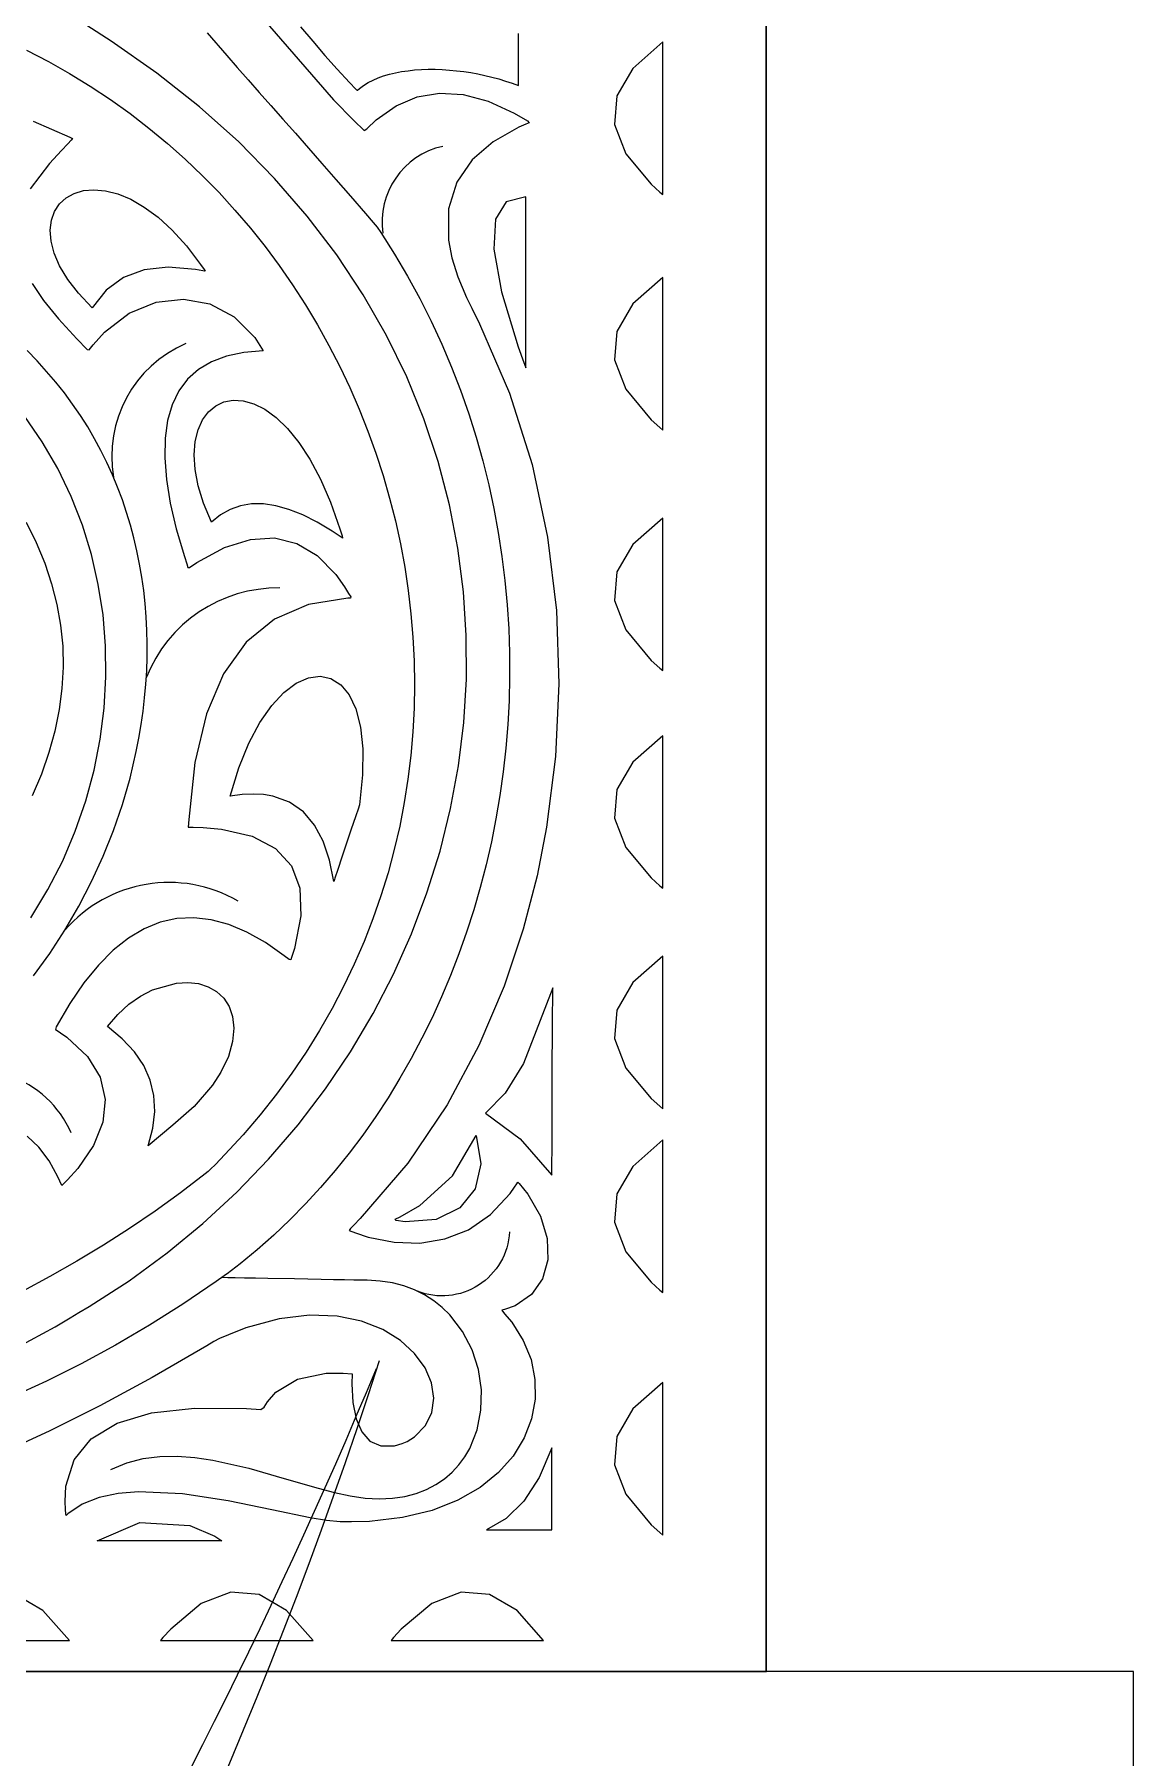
# Model space of a CAD drawing. Header units: inches. Extents: x 249 to 1192, y -18 to 440.
# Drawn here: x 690.064 to 690.512, y 237.802 to 238.503 of the extents above; entities that cross this region are included whole.
import ezdxf

# ---------------------------------------------------------------- set-up
doc = ezdxf.new("R2010")
doc.units = ezdxf.units.IN
doc.header["$MEASUREMENT"] = 0
for name, color, linetype, lineweight in [('KACA', 141, 'Continuous', 30), ('KUSEN', 16, 'Continuous', 15), ('VEGETASI', 60, 'Continuous', 0)]:
    doc.layers.add(name, color=color, linetype=linetype, lineweight=lineweight)

# ---------------------------------------------------------------- blocks, each defined once
blk = doc.blocks.new('GORGA')
blk.add_lwpolyline([(366.59218, 151.19092), (367.59218, 151.19092), (367.59218, 149.19092), (366.59218, 149.19092)], close=True)
blk.add_lwpolyline([(366.59218, 151.19092), (367.59218, 151.19092), (367.59218, 149.19092), (366.59218, 149.19092)], close=True)
at = {"lineweight": 9}
for points in [[(367.27753, 149.31758), (367.30272, 149.33117), (367.30889, 149.33489), (367.31234, 149.33698), (367.31654, 149.33947), (367.33282, 149.34995), (367.34828, 149.36123), (367.36291, 149.37326), (367.37669, 149.386), (367.38959, 149.3994), (367.40161, 149.41341), (367.41272, 149.42799), (367.42291, 149.44308), (367.43216, 149.45866), (367.44044, 149.47466), (367.44776, 149.49104), (367.45407, 149.50776), (367.45938, 149.52477), (367.46365, 149.54202), (367.46688, 149.55947), (367.46904, 149.57707), (367.47011, 149.59477), (367.47009, 149.61253), (367.46895, 149.6303), (367.46667, 149.64804), (367.46323, 149.6657), (367.45863, 149.68322), (367.45283, 149.70058), (367.44583, 149.71771), (367.4376, 149.73458), (367.42812, 149.75114), (367.41739, 149.76733), (367.40538, 149.78312), (367.39207, 149.79846), (367.37744, 149.8133), (367.36149, 149.8276), (367.34418, 149.84131), (367.32551, 149.85438), (367.31565, 149.86066)], [(367.29283, 149.49763), (367.29976, 149.50907), (367.3058, 149.52085), (367.31095, 149.53292), (367.31522, 149.54522), (367.3186, 149.55769), (367.32109, 149.57029), (367.3227, 149.58296), (367.32342, 149.59565), (367.32326, 149.60829), (367.32222, 149.62085), (367.3203, 149.63326), (367.3175, 149.64547), (367.31382, 149.65743), (367.30927, 149.66908), (367.30383, 149.68037), (367.29752, 149.69124), (367.29034, 149.70164)], [(367.27753, 149.31758), (367.30272, 149.33117), (367.30889, 149.33489), (367.31234, 149.33698), (367.31654, 149.33947), (367.33282, 149.34995), (367.34828, 149.36123), (367.36291, 149.37326), (367.37669, 149.386), (367.38959, 149.3994), (367.40161, 149.41341), (367.41272, 149.42799), (367.42291, 149.44308), (367.43216, 149.45866), (367.44044, 149.47466), (367.44776, 149.49104), (367.45407, 149.50776), (367.45938, 149.52477), (367.46365, 149.54202), (367.46688, 149.55947), (367.46904, 149.57707), (367.47011, 149.59477), (367.47009, 149.61253), (367.46895, 149.6303), (367.46667, 149.64804), (367.46323, 149.6657), (367.45863, 149.68322), (367.45283, 149.70058), (367.44583, 149.71771), (367.4376, 149.73458), (367.42812, 149.75114), (367.41739, 149.76733), (367.40538, 149.78312), (367.39207, 149.79846), (367.37744, 149.8133), (367.36149, 149.8276), (367.34418, 149.84131), (367.32551, 149.85438), (367.31565, 149.86066)], [(367.29283, 149.49763), (367.29976, 149.50907), (367.3058, 149.52085), (367.31095, 149.53292), (367.31522, 149.54522), (367.3186, 149.55769), (367.32109, 149.57029), (367.3227, 149.58296), (367.32342, 149.59565), (367.32326, 149.60829), (367.32222, 149.62085), (367.3203, 149.63326), (367.3175, 149.64547), (367.31382, 149.65743), (367.30927, 149.66908), (367.30383, 149.68037), (367.29752, 149.69124), (367.29034, 149.70164)], [(367.29376, 149.82172), (367.30878, 149.81521), (367.30979, 149.81467), (367.30931, 149.81398), (367.30794, 149.81258), (367.30528, 149.80982), (367.3004, 149.80449), (367.29259, 149.79429)], [(367.29337, 149.75567), (367.29803, 149.74877), (367.30405, 149.74131), (367.3115, 149.7332), (367.31578, 149.72889), (367.31661, 149.72868), (367.31714, 149.7294), (367.31822, 149.73079), (367.3228, 149.73586), (367.3329, 149.7436), (367.34381, 149.74811), (367.35494, 149.74939), (367.36574, 149.74743), (367.37562, 149.74221), (367.38403, 149.73372), (367.38734, 149.72832), (367.37947, 149.72763), (367.37247, 149.72612), (367.36632, 149.72381), (367.36103, 149.72067), (367.3566, 149.71673), (367.35303, 149.71197), (367.35031, 149.7064), (367.34846, 149.70002), (367.34746, 149.69282), (367.34732, 149.68481), (367.34804, 149.67599), (367.34962, 149.66635), (367.35205, 149.6559), (367.35534, 149.64464), (367.3563, 149.6417), (367.3568, 149.64021), (367.35748, 149.64018), (367.36041, 149.64214), (367.37167, 149.64826), (367.3822, 149.6516), (367.392, 149.65217), (367.40106, 149.64997), (367.40939, 149.64499), (367.41698, 149.63724), (367.42051, 149.63232), (367.4222, 149.6296), (367.42303, 149.62818), (367.42291, 149.6277), (367.42184, 149.62765), (367.40582, 149.62511), (367.39205, 149.61913), (367.38055, 149.6097), (367.3713, 149.59684), (367.3643, 149.58054), (367.35957, 149.5608), (367.35709, 149.53762), (367.35694, 149.53449), (367.35897, 149.53443), (367.36297, 149.5343), (367.37038, 149.53365), (367.38294, 149.53079), (367.39245, 149.52584), (367.39893, 149.5188), (367.40236, 149.50967), (367.40276, 149.49845), (367.40012, 149.48515), (367.39898, 149.48149), (367.39867, 149.48056), (367.39796, 149.48064), (367.396, 149.48216), (367.3883, 149.48754), (367.38076, 149.49178), (367.37339, 149.49487), (367.36618, 149.49681), (367.35913, 149.49761), (367.35226, 149.49726), (367.34555, 149.49577), (367.339, 149.49313), (367.33262, 149.48935), (367.32641, 149.48442), (367.32036, 149.47835), (367.31448, 149.47113), (367.30876, 149.46276), (367.30321, 149.45325), (367.30282, 149.45216), (367.30354, 149.45172), (367.30492, 149.45083), (367.30754, 149.44901), (367.31591, 149.44121), (367.32104, 149.43273), (367.32307, 149.42374), (367.32214, 149.41444), (367.31839, 149.40501), (367.31198, 149.39562), (367.30781, 149.391), (367.30549, 149.38872), (367.30386, 149.39215), (367.30024, 149.39872), (367.29609, 149.40424), (367.2914, 149.40872)], [(367.38547, 149.86557), (367.41608, 149.8305), (367.42429, 149.82207), (367.42847, 149.81791), (367.42955, 149.81868), (367.43342, 149.82232), (367.44152, 149.82802), (367.45012, 149.83163), (367.45923, 149.83313), (367.46884, 149.83255), (367.47895, 149.82986), (367.48956, 149.82508), (367.49506, 149.8219), (367.49569, 149.82111), (367.49425, 149.82051), (367.49142, 149.81926), (367.48104, 149.81339), (367.47249, 149.806), (367.46628, 149.79695), (367.4629, 149.78609), (367.46285, 149.77328), (367.46422, 149.76609), (367.46662, 149.75836), (367.4701, 149.75007), (367.47227, 149.7457), (367.47552, 149.73933), (367.48768, 149.71114), (367.49684, 149.68208), (367.50315, 149.65247), (367.50675, 149.62259), (367.50779, 149.59276), (367.50639, 149.56327), (367.5027, 149.53443), (367.49892, 149.51469), (367.49328, 149.49295), (367.48548, 149.46973), (367.47524, 149.44569), (367.46225, 149.4215), (367.44625, 149.39781), (367.42693, 149.37529), (367.42427, 149.37259), (367.42292, 149.37125), (367.42235, 149.37034), (367.42495, 149.36937), (367.43018, 149.36771), (367.4407, 149.3656), (367.45114, 149.36528), (367.46129, 149.36692), (367.47093, 149.37071), (367.47987, 149.37684), (367.48788, 149.38549), (367.48972, 149.38806), (367.49061, 149.38942), (367.49105, 149.39009), (367.49154, 149.38956), (367.49511, 149.38519), (367.50033, 149.37614), (367.50304, 149.36707), (367.50328, 149.35842), (367.50114, 149.35067), (367.49666, 149.34428), (367.48991, 149.3397), (367.4857, 149.33824), (367.48457, 149.33797), (367.48566, 149.33653), (367.48859, 149.33302), (367.49328, 149.32562), (367.49642, 149.31782), (367.49803, 149.3098), (367.4981, 149.30171), (367.49665, 149.29371), (367.49368, 149.28596), (367.48919, 149.27861), (367.48318, 149.27184), (367.47567, 149.26579), (367.46666, 149.26062), (367.45616, 149.2565), (367.44416, 149.25358), (367.43068, 149.25203), (367.42338, 149.25181), (367.41993, 149.25184), (367.41872, 149.25187), (367.41316, 149.2524), (367.40656, 149.25349), (367.39093, 149.25671), (367.37316, 149.26035), (367.35463, 149.2632), (367.33667, 149.26407), (367.32833, 149.26338), (367.32064, 149.26174), (367.31378, 149.25901), (367.3079, 149.25503), (367.30724, 149.25444), (367.30707, 149.25512), (367.30691, 149.25682), (367.30676, 149.26012), (367.30713, 149.26632), (367.31052, 149.27706), (367.31745, 149.28562), (367.32792, 149.29198), (367.34194, 149.29615), (367.3595, 149.29813), (367.3806, 149.29792), (367.38643, 149.29753), (367.38775, 149.29849), (367.38917, 149.30069), (367.39254, 149.30453), (367.40139, 149.30992), (367.41306, 149.31229), (367.41995, 149.31234), (367.42361, 149.31203), (367.42349, 149.30796), (367.42391, 149.30039), (367.42524, 149.2938), (367.42754, 149.28848), (367.43087, 149.28469), (367.43527, 149.2827), (367.4408, 149.28278), (367.44401, 149.28369), (367.44601, 149.28455), (367.44899, 149.28644), (367.45348, 149.29099), (367.45609, 149.29633), (367.45688, 149.3022), (367.45593, 149.30833), (367.4533, 149.31445), (367.44906, 149.32029), (367.4433, 149.32558), (367.43606, 149.33005), (367.42744, 149.33344), (367.41749, 149.33546), (367.40629, 149.33586), (367.39391, 149.33437), (367.38041, 149.33071), (367.37327, 149.32798), (367.36961, 149.32638), (367.36739, 149.32522), (367.36452, 149.3235), (367.34219, 149.31056), (367.32092, 149.29901), (367.30056, 149.28879), (367.28093, 149.27982)], [(367.29376, 149.82172), (367.30878, 149.81521), (367.30979, 149.81467), (367.30931, 149.81398), (367.30794, 149.81258), (367.30528, 149.80982), (367.3004, 149.80449), (367.29259, 149.79429)], [(367.29337, 149.75567), (367.29803, 149.74877), (367.30405, 149.74131), (367.3115, 149.7332), (367.31578, 149.72889), (367.31661, 149.72868), (367.31714, 149.7294), (367.31822, 149.73079), (367.3228, 149.73586), (367.3329, 149.7436), (367.34381, 149.74811), (367.35494, 149.74939), (367.36574, 149.74743), (367.37562, 149.74221), (367.38403, 149.73372), (367.38734, 149.72832), (367.37947, 149.72763), (367.37247, 149.72612), (367.36632, 149.72381), (367.36103, 149.72067), (367.3566, 149.71673), (367.35303, 149.71197), (367.35031, 149.7064), (367.34846, 149.70002), (367.34746, 149.69282), (367.34732, 149.68481), (367.34804, 149.67599), (367.34962, 149.66635), (367.35205, 149.6559), (367.35534, 149.64464), (367.3563, 149.6417), (367.3568, 149.64021), (367.35748, 149.64018), (367.36041, 149.64214), (367.37167, 149.64826), (367.3822, 149.6516), (367.392, 149.65217), (367.40106, 149.64997), (367.40939, 149.64499), (367.41698, 149.63724), (367.42051, 149.63232), (367.4222, 149.6296), (367.42303, 149.62818), (367.42291, 149.6277), (367.42184, 149.62765), (367.40582, 149.62511), (367.39205, 149.61913), (367.38055, 149.6097), (367.3713, 149.59684), (367.3643, 149.58054), (367.35957, 149.5608), (367.35709, 149.53762), (367.35694, 149.53449), (367.35897, 149.53443), (367.36297, 149.5343), (367.37038, 149.53365), (367.38294, 149.53079), (367.39245, 149.52584), (367.39893, 149.5188), (367.40236, 149.50967), (367.40276, 149.49845), (367.40012, 149.48515), (367.39898, 149.48149), (367.39867, 149.48056), (367.39796, 149.48064), (367.396, 149.48216), (367.3883, 149.48754), (367.38076, 149.49178), (367.37339, 149.49487), (367.36618, 149.49681), (367.35913, 149.49761), (367.35226, 149.49726), (367.34555, 149.49577), (367.339, 149.49313), (367.33262, 149.48935), (367.32641, 149.48442), (367.32036, 149.47835), (367.31448, 149.47113), (367.30876, 149.46276), (367.30321, 149.45325), (367.30282, 149.45216), (367.30354, 149.45172), (367.30492, 149.45083), (367.30754, 149.44901), (367.31591, 149.44121), (367.32104, 149.43273), (367.32307, 149.42374), (367.32214, 149.41444), (367.31839, 149.40501), (367.31198, 149.39562), (367.30781, 149.391), (367.30549, 149.38872), (367.30386, 149.39215), (367.30024, 149.39872), (367.29609, 149.40424), (367.2914, 149.40872)], [(367.38547, 149.86557), (367.41608, 149.8305), (367.42429, 149.82207), (367.42847, 149.81791), (367.42955, 149.81868), (367.43342, 149.82232), (367.44152, 149.82802), (367.45012, 149.83163), (367.45923, 149.83313), (367.46884, 149.83255), (367.47895, 149.82986), (367.48956, 149.82508), (367.49506, 149.8219), (367.49569, 149.82111), (367.49425, 149.82051), (367.49142, 149.81926), (367.48104, 149.81339), (367.47249, 149.806), (367.46628, 149.79695), (367.4629, 149.78609), (367.46285, 149.77328), (367.46422, 149.76609), (367.46662, 149.75836), (367.4701, 149.75007), (367.47227, 149.7457), (367.47552, 149.73933), (367.48768, 149.71114), (367.49684, 149.68208), (367.50315, 149.65247), (367.50675, 149.62259), (367.50779, 149.59276), (367.50639, 149.56327), (367.5027, 149.53443), (367.49892, 149.51469), (367.49328, 149.49295), (367.48548, 149.46973), (367.47524, 149.44569), (367.46225, 149.4215), (367.44625, 149.39781), (367.42693, 149.37529), (367.42427, 149.37259), (367.42292, 149.37125), (367.42235, 149.37034), (367.42495, 149.36937), (367.43018, 149.36771), (367.4407, 149.3656), (367.45114, 149.36528), (367.46129, 149.36692), (367.47093, 149.37071), (367.47987, 149.37684), (367.48788, 149.38549), (367.48972, 149.38806), (367.49061, 149.38942), (367.49105, 149.39009), (367.49154, 149.38956), (367.49511, 149.38519), (367.50033, 149.37614), (367.50304, 149.36707), (367.50328, 149.35842), (367.50114, 149.35067), (367.49666, 149.34428), (367.48991, 149.3397), (367.4857, 149.33824), (367.48457, 149.33797), (367.48566, 149.33653), (367.48859, 149.33302), (367.49328, 149.32562), (367.49642, 149.31782), (367.49803, 149.3098), (367.4981, 149.30171), (367.49665, 149.29371), (367.49368, 149.28596), (367.48919, 149.27861), (367.48318, 149.27184), (367.47567, 149.26579), (367.46666, 149.26062), (367.45616, 149.2565), (367.44416, 149.25358), (367.43068, 149.25203), (367.42338, 149.25181), (367.41993, 149.25184), (367.41872, 149.25187), (367.41316, 149.2524), (367.40656, 149.25349), (367.39093, 149.25671), (367.37316, 149.26035), (367.35463, 149.2632), (367.33667, 149.26407), (367.32833, 149.26338), (367.32064, 149.26174), (367.31378, 149.25901), (367.3079, 149.25503), (367.30724, 149.25444), (367.30707, 149.25512), (367.30691, 149.25682), (367.30676, 149.26012), (367.30713, 149.26632), (367.31052, 149.27706), (367.31745, 149.28562), (367.32792, 149.29198), (367.34194, 149.29615), (367.3595, 149.29813), (367.3806, 149.29792), (367.38643, 149.29753), (367.38775, 149.29849), (367.38917, 149.30069), (367.39254, 149.30453), (367.40139, 149.30992), (367.41306, 149.31229), (367.41995, 149.31234), (367.42361, 149.31203), (367.42349, 149.30796), (367.42391, 149.30039), (367.42524, 149.2938), (367.42754, 149.28848), (367.43087, 149.28469), (367.43527, 149.2827), (367.4408, 149.28278), (367.44401, 149.28369), (367.44601, 149.28455), (367.44899, 149.28644), (367.45348, 149.29099), (367.45609, 149.29633), (367.45688, 149.3022), (367.45593, 149.30833), (367.4533, 149.31445), (367.44906, 149.32029), (367.4433, 149.32558), (367.43606, 149.33005), (367.42744, 149.33344), (367.41749, 149.33546), (367.40629, 149.33586), (367.39391, 149.33437), (367.38041, 149.33071), (367.37327, 149.32798), (367.36961, 149.32638), (367.36739, 149.32522), (367.36452, 149.3235), (367.34219, 149.31056), (367.32092, 149.29901), (367.30056, 149.28879), (367.28093, 149.27982)], [(367.36461, 149.85767), (367.37263, 149.84842), (367.37686, 149.8436), (367.38125, 149.83862), (367.3858, 149.83347), (367.39052, 149.82814), (367.39542, 149.8226), (367.40051, 149.81684), (367.4058, 149.81084), (367.41128, 149.80459), (367.41698, 149.79807), (367.4229, 149.79126), (367.42905, 149.78415), (367.43221, 149.78047), (367.43381, 149.77861), (367.4353, 149.77648), (367.44092, 149.76763), (367.44621, 149.75865), (367.45116, 149.74956), (367.45578, 149.74037), (367.46008, 149.73108), (367.46406, 149.72171), (367.46771, 149.71226), (367.47105, 149.70274), (367.47408, 149.69316), (367.4768, 149.68352), (367.4792, 149.67384), (367.4813, 149.66412), (367.4831, 149.65436), (367.4846, 149.64459), (367.48581, 149.6348), (367.48672, 149.62501), (367.48733, 149.61522), (367.48766, 149.60544), (367.48771, 149.59568), (367.48747, 149.58594), (367.48696, 149.57624), (367.48617, 149.56658), (367.4851, 149.55698), (367.48376, 149.54743), (367.48216, 149.53794), (367.48029, 149.52854), (367.47816, 149.51921), (367.47577, 149.50998), (367.47312, 149.50084), (367.47022, 149.49182), (367.46707, 149.4829), (367.46368, 149.47412), (367.46004, 149.46546), (367.45615, 149.45694), (367.45203, 149.44857), (367.44767, 149.44035), (367.44308, 149.4323), (367.43826, 149.42442), (367.43321, 149.41672), (367.42794, 149.40921), (367.42244, 149.40189), (367.41673, 149.39478), (367.4108, 149.38788), (367.40466, 149.3812), (367.39831, 149.37474), (367.39175, 149.36853), (367.38498, 149.36255), (367.37802, 149.35683), (367.37446, 149.35407), (367.37401, 149.35373), (367.37324, 149.35316), (367.37157, 149.35197), (367.36824, 149.34959), (367.35477, 149.34044), (367.34112, 149.33182), (367.3273, 149.32373), (367.31332, 149.31616), (367.2992, 149.3091), (367.28495, 149.30256)], [(367.36461, 149.85767), (367.37263, 149.84842), (367.37686, 149.8436), (367.38125, 149.83862), (367.3858, 149.83347), (367.39052, 149.82814), (367.39542, 149.8226), (367.40051, 149.81684), (367.4058, 149.81084), (367.41128, 149.80459), (367.41698, 149.79807), (367.4229, 149.79126), (367.42905, 149.78415), (367.43221, 149.78047), (367.43381, 149.77861), (367.4353, 149.77648), (367.44092, 149.76763), (367.44621, 149.75865), (367.45116, 149.74956), (367.45578, 149.74037), (367.46008, 149.73108), (367.46406, 149.72171), (367.46771, 149.71226), (367.47105, 149.70274), (367.47408, 149.69316), (367.4768, 149.68352), (367.4792, 149.67384), (367.4813, 149.66412), (367.4831, 149.65436), (367.4846, 149.64459), (367.48581, 149.6348), (367.48672, 149.62501), (367.48733, 149.61522), (367.48766, 149.60544), (367.48771, 149.59568), (367.48747, 149.58594), (367.48696, 149.57624), (367.48617, 149.56658), (367.4851, 149.55698), (367.48376, 149.54743), (367.48216, 149.53794), (367.48029, 149.52854), (367.47816, 149.51921), (367.47577, 149.50998), (367.47312, 149.50084), (367.47022, 149.49182), (367.46707, 149.4829), (367.46368, 149.47412), (367.46004, 149.46546), (367.45615, 149.45694), (367.45203, 149.44857), (367.44767, 149.44035), (367.44308, 149.4323), (367.43826, 149.42442), (367.43321, 149.41672), (367.42794, 149.40921), (367.42244, 149.40189), (367.41673, 149.39478), (367.4108, 149.38788), (367.40466, 149.3812), (367.39831, 149.37474), (367.39175, 149.36853), (367.38498, 149.36255), (367.37802, 149.35683), (367.37446, 149.35407), (367.37401, 149.35373), (367.37324, 149.35316), (367.37157, 149.35197), (367.36824, 149.34959), (367.35477, 149.34044), (367.34112, 149.33182), (367.3273, 149.32373), (367.31332, 149.31616), (367.2992, 149.3091), (367.28495, 149.30256)], [(367.40266, 149.86015), (367.40757, 149.85428), (367.41253, 149.84855), (367.41754, 149.84295), (367.4226, 149.83749), (367.42514, 149.83482), (367.42546, 149.83449), (367.42562, 149.83433), (367.42566, 149.8343), (367.42571, 149.83435), (367.42581, 149.83443), (367.42659, 149.83509), (367.42829, 149.83634), (367.43013, 149.83746), (367.43211, 149.83848), (367.43422, 149.83938), (367.43645, 149.84018), (367.43879, 149.84087), (367.44123, 149.84145), (367.44376, 149.84193), (367.44638, 149.84231), (367.44906, 149.84259), (367.45181, 149.84278), (367.4546, 149.84286), (367.45744, 149.84286), (367.46032, 149.84276), (367.46321, 149.84258), (367.46612, 149.8423), (367.46903, 149.84195), (367.47194, 149.8415), (367.47483, 149.84098), (367.47769, 149.84037), (367.48052, 149.83969), (367.48331, 149.83893), (367.48604, 149.83809), (367.4887, 149.83718), (367.49129, 149.83621), (367.49129, 149.83621), (367.49129, 149.83708), (367.49129, 149.83819), (367.49129, 149.83952), (367.49129, 149.84104), (367.49129, 149.84273), (367.49129, 149.84456), (367.49129, 149.84652), (367.49129, 149.84859), (367.49129, 149.85293), (367.49129, 149.85741)], [(367.40266, 149.86015), (367.40757, 149.85428), (367.41253, 149.84855), (367.41754, 149.84295), (367.4226, 149.83749), (367.42514, 149.83482), (367.42546, 149.83449), (367.42562, 149.83433), (367.42566, 149.8343), (367.42571, 149.83435), (367.42581, 149.83443), (367.42659, 149.83509), (367.42829, 149.83634), (367.43013, 149.83746), (367.43211, 149.83848), (367.43422, 149.83938), (367.43645, 149.84018), (367.43879, 149.84087), (367.44123, 149.84145), (367.44376, 149.84193), (367.44638, 149.84231), (367.44906, 149.84259), (367.45181, 149.84278), (367.4546, 149.84286), (367.45744, 149.84286), (367.46032, 149.84276), (367.46321, 149.84258), (367.46612, 149.8423), (367.46903, 149.84195), (367.47194, 149.8415), (367.47483, 149.84098), (367.47769, 149.84037), (367.48052, 149.83969), (367.48331, 149.83893), (367.48604, 149.83809), (367.4887, 149.83718), (367.49129, 149.83621), (367.49129, 149.83621), (367.49129, 149.83708), (367.49129, 149.83819), (367.49129, 149.83952), (367.49129, 149.84104), (367.49129, 149.84273), (367.49129, 149.84456), (367.49129, 149.84652), (367.49129, 149.84859), (367.49129, 149.85293), (367.49129, 149.85741)], [(367.29395, 149.47397), (367.30058, 149.48314), (367.30673, 149.49262), (367.31241, 149.50239), (367.3176, 149.51242), (367.32229, 149.52266), (367.32646, 149.5331), (367.33011, 149.54371), (367.33322, 149.55445), (367.33577, 149.56529), (367.33684, 149.57074), (367.33776, 149.57621), (367.33854, 149.58168), (367.33917, 149.58717), (367.33966, 149.59265), (367.33999, 149.59814), (367.34018, 149.60362), (367.34021, 149.6091), (367.34009, 149.61456), (367.33982, 149.62001), (367.33938, 149.62544), (367.33879, 149.63084), (367.33804, 149.63622), (367.33713, 149.64157), (367.33605, 149.64689), (367.33481, 149.65216), (367.33341, 149.6574), (367.33183, 149.66259), (367.33009, 149.66773), (367.32818, 149.67282), (367.32609, 149.67785), (367.32383, 149.68282), (367.32139, 149.68773), (367.31878, 149.69256), (367.31598, 149.69733), (367.31301, 149.70202), (367.30985, 149.70664), (367.30652, 149.71116), (367.30299, 149.71561), (367.29928, 149.71996), (367.29538, 149.72422), (367.29129, 149.72838)], [(367.29395, 149.47397), (367.30058, 149.48314), (367.30673, 149.49262), (367.31241, 149.50239), (367.3176, 149.51242), (367.32229, 149.52266), (367.32646, 149.5331), (367.33011, 149.54371), (367.33322, 149.55445), (367.33577, 149.56529), (367.33684, 149.57074), (367.33776, 149.57621), (367.33854, 149.58168), (367.33917, 149.58717), (367.33966, 149.59265), (367.33999, 149.59814), (367.34018, 149.60362), (367.34021, 149.6091), (367.34009, 149.61456), (367.33982, 149.62001), (367.33938, 149.62544), (367.33879, 149.63084), (367.33804, 149.63622), (367.33713, 149.64157), (367.33605, 149.64689), (367.33481, 149.65216), (367.33341, 149.6574), (367.33183, 149.66259), (367.33009, 149.66773), (367.32818, 149.67282), (367.32609, 149.67785), (367.32383, 149.68282), (367.32139, 149.68773), (367.31878, 149.69256), (367.31598, 149.69733), (367.31301, 149.70202), (367.30985, 149.70664), (367.30652, 149.71116), (367.30299, 149.71561), (367.29928, 149.71996), (367.29538, 149.72422), (367.29129, 149.72838)], [(367.29091, 149.65859), (367.29504, 149.65029), (367.2985, 149.64195), (367.30131, 149.63357), (367.30346, 149.62514), (367.30496, 149.61666), (367.3058, 149.60815), (367.30599, 149.59958), (367.30552, 149.59097), (367.3044, 149.58232), (367.30263, 149.57361), (367.30021, 149.56486), (367.29713, 149.55607), (367.2934, 149.54722)], [(367.29114, 149.85061), (367.3, 149.84603), (367.30864, 149.84116), (367.31706, 149.836), (367.32525, 149.83057), (367.33321, 149.82487), (367.34093, 149.81891), (367.34842, 149.8127), (367.35567, 149.80625), (367.36267, 149.79957), (367.36943, 149.79267), (367.37593, 149.78556), (367.38219, 149.77824), (367.38818, 149.77072), (367.39391, 149.76301), (367.39939, 149.75513), (367.40459, 149.74707), (367.40952, 149.73886), (367.41418, 149.73049), (367.41857, 149.72197), (367.42267, 149.71333), (367.42649, 149.70455), (367.43002, 149.69566), (367.43326, 149.68665), (367.43621, 149.67755), (367.43886, 149.66836), (367.44121, 149.65908), (367.44326, 149.64973), (367.445, 149.64031), (367.44644, 149.63084), (367.44755, 149.62132), (367.44836, 149.61176), (367.44884, 149.60217), (367.449, 149.59256), (367.44883, 149.58294), (367.44833, 149.57331), (367.4475, 149.56368), (367.44634, 149.55407), (367.44483, 149.54449), (367.44298, 149.53493), (367.44078, 149.52541), (367.43824, 149.51594), (367.43534, 149.50653), (367.43208, 149.49719), (367.42847, 149.48792), (367.42449, 149.47873), (367.42015, 149.46963), (367.41544, 149.46064), (367.41035, 149.45175), (367.40489, 149.44299), (367.39905, 149.43435), (367.39283, 149.42585), (367.38622, 149.41749), (367.37922, 149.40929), (367.37183, 149.40124), (367.36798, 149.39729), (367.36602, 149.39532), (367.36503, 149.39435), (367.3638, 149.39337), (367.35373, 149.38567), (367.34345, 149.37827), (367.333, 149.37116), (367.32237, 149.36434), (367.31157, 149.35783), (367.30062, 149.35161), (367.28953, 149.3457)], [(367.29091, 149.65859), (367.29504, 149.65029), (367.2985, 149.64195), (367.30131, 149.63357), (367.30346, 149.62514), (367.30496, 149.61666), (367.3058, 149.60815), (367.30599, 149.59958), (367.30552, 149.59097), (367.3044, 149.58232), (367.30263, 149.57361), (367.30021, 149.56486), (367.29713, 149.55607), (367.2934, 149.54722)], [(367.29114, 149.85061), (367.3, 149.84603), (367.30864, 149.84116), (367.31706, 149.836), (367.32525, 149.83057), (367.33321, 149.82487), (367.34093, 149.81891), (367.34842, 149.8127), (367.35567, 149.80625), (367.36267, 149.79957), (367.36943, 149.79267), (367.37593, 149.78556), (367.38219, 149.77824), (367.38818, 149.77072), (367.39391, 149.76301), (367.39939, 149.75513), (367.40459, 149.74707), (367.40952, 149.73886), (367.41418, 149.73049), (367.41857, 149.72197), (367.42267, 149.71333), (367.42649, 149.70455), (367.43002, 149.69566), (367.43326, 149.68665), (367.43621, 149.67755), (367.43886, 149.66836), (367.44121, 149.65908), (367.44326, 149.64973), (367.445, 149.64031), (367.44644, 149.63084), (367.44755, 149.62132), (367.44836, 149.61176), (367.44884, 149.60217), (367.449, 149.59256), (367.44883, 149.58294), (367.44833, 149.57331), (367.4475, 149.56368), (367.44634, 149.55407), (367.44483, 149.54449), (367.44298, 149.53493), (367.44078, 149.52541), (367.43824, 149.51594), (367.43534, 149.50653), (367.43208, 149.49719), (367.42847, 149.48792), (367.42449, 149.47873), (367.42015, 149.46963), (367.41544, 149.46064), (367.41035, 149.45175), (367.40489, 149.44299), (367.39905, 149.43435), (367.39283, 149.42585), (367.38622, 149.41749), (367.37922, 149.40929), (367.37183, 149.40124), (367.36798, 149.39729), (367.36602, 149.39532), (367.36503, 149.39435), (367.3638, 149.39337), (367.35373, 149.38567), (367.34345, 149.37827), (367.333, 149.37116), (367.32237, 149.36434), (367.31157, 149.35783), (367.30062, 149.35161), (367.28953, 149.3457)], [(367.32544, 149.27317), (367.33185, 149.27588), (367.33852, 149.27761), (367.34541, 149.27847), (367.35246, 149.27857), (367.35965, 149.27803), (367.36691, 149.27696), (367.38153, 149.27364), (367.39595, 149.26952), (367.40985, 149.26548), (367.41649, 149.26376), (367.42286, 149.2624), (367.42893, 149.2615), (367.43465, 149.26118), (367.44003, 149.26143), (367.44503, 149.26217), (367.44964, 149.26337), (367.45388, 149.26499), (367.45774, 149.26699), (367.46123, 149.26936), (367.46435, 149.27204), (367.4671, 149.27502), (367.46949, 149.27826), (367.47152, 149.28173), (367.47449, 149.28922), (367.47605, 149.29723), (367.47621, 149.30551), (367.475, 149.31379), (367.47243, 149.32181), (367.46853, 149.32932), (367.46332, 149.33606), (367.46022, 149.33905), (367.45681, 149.34176), (367.45308, 149.34415), (367.44903, 149.34618), (367.44468, 149.34782), (367.44001, 149.34904), (367.43503, 149.34981), (367.42975, 149.3501), (367.42909, 149.35011), (367.42721, 149.35014), (367.42428, 149.3502), (367.42049, 149.35027), (367.41601, 149.35035), (367.411, 149.35044), (367.40012, 149.35064), (367.38924, 149.35085), (367.38424, 149.35094), (367.37975, 149.35102), (367.37596, 149.35109), (367.37304, 149.35114), (367.37116, 149.35118), (367.37049, 149.35119)], [(367.32544, 149.27317), (367.33185, 149.27588), (367.33852, 149.27761), (367.34541, 149.27847), (367.35246, 149.27857), (367.35965, 149.27803), (367.36691, 149.27696), (367.38153, 149.27364), (367.39595, 149.26952), (367.40985, 149.26548), (367.41649, 149.26376), (367.42286, 149.2624), (367.42893, 149.2615), (367.43465, 149.26118), (367.44003, 149.26143), (367.44503, 149.26217), (367.44964, 149.26337), (367.45388, 149.26499), (367.45774, 149.26699), (367.46123, 149.26936), (367.46435, 149.27204), (367.4671, 149.27502), (367.46949, 149.27826), (367.47152, 149.28173), (367.47449, 149.28922), (367.47605, 149.29723), (367.47621, 149.30551), (367.475, 149.31379), (367.47243, 149.32181), (367.46853, 149.32932), (367.46332, 149.33606), (367.46022, 149.33905), (367.45681, 149.34176), (367.45308, 149.34415), (367.44903, 149.34618), (367.44468, 149.34782), (367.44001, 149.34904), (367.43503, 149.34981), (367.42975, 149.3501), (367.42909, 149.35011), (367.42721, 149.35014), (367.42428, 149.3502), (367.42049, 149.35027), (367.41601, 149.35035), (367.411, 149.35044), (367.40012, 149.35064), (367.38924, 149.35085), (367.38424, 149.35094), (367.37975, 149.35102), (367.37596, 149.35109), (367.37304, 149.35114), (367.37116, 149.35118), (367.37049, 149.35119)]]:
    blk.add_lwpolyline(points, dxfattribs=at)
for points in [[(367.55009, 149.85398), (367.53787, 149.84321), (367.53129, 149.83204), (367.53036, 149.82046), (367.53505, 149.80847), (367.54539, 149.79608), (367.54885, 149.79291), (367.55009, 149.7919), (367.55009, 149.79255), (367.55009, 149.80156), (367.55009, 149.83432), (367.55009, 149.84824), (367.55009, 149.85398)], [(367.55009, 149.85398), (367.53787, 149.84321), (367.53129, 149.83204), (367.53036, 149.82046), (367.53505, 149.80847), (367.54539, 149.79608), (367.54885, 149.79291), (367.55009, 149.7919), (367.55009, 149.79255), (367.55009, 149.80156), (367.55009, 149.83432), (367.55009, 149.84824), (367.55009, 149.85398)], [(367.31774, 149.74587), (367.31221, 149.75171), (367.30784, 149.75739), (367.30457, 149.76285), (367.30234, 149.76805), (367.30108, 149.77292), (367.30073, 149.77741), (367.30123, 149.78148), (367.30252, 149.78507), (367.30453, 149.78812), (367.30719, 149.79058), (367.31045, 149.79239), (367.31425, 149.79352), (367.31851, 149.79389), (367.32318, 149.79346), (367.32819, 149.79217), (367.33348, 149.78997), (367.33899, 149.78681), (367.34466, 149.78264), (367.35041, 149.77739), (367.35619, 149.77102), (367.36194, 149.76347), (367.36336, 149.7614), (367.36377, 149.7607), (367.36358, 149.76074), (367.36282, 149.7609), (367.35983, 149.76145), (367.34871, 149.76237), (367.33895, 149.76128), (367.33053, 149.75817), (367.32346, 149.75303), (367.31774, 149.74587)], [(367.31774, 149.74587), (367.31221, 149.75171), (367.30784, 149.75739), (367.30457, 149.76285), (367.30234, 149.76805), (367.30108, 149.77292), (367.30073, 149.77741), (367.30123, 149.78148), (367.30252, 149.78507), (367.30453, 149.78812), (367.30719, 149.79058), (367.31045, 149.79239), (367.31425, 149.79352), (367.31851, 149.79389), (367.32318, 149.79346), (367.32819, 149.79217), (367.33348, 149.78997), (367.33899, 149.78681), (367.34466, 149.78264), (367.35041, 149.77739), (367.35619, 149.77102), (367.36194, 149.76347), (367.36336, 149.7614), (367.36377, 149.7607), (367.36358, 149.76074), (367.36282, 149.7609), (367.35983, 149.76145), (367.34871, 149.76237), (367.33895, 149.76128), (367.33053, 149.75817), (367.32346, 149.75303), (367.31774, 149.74587)], [(367.49429, 149.79095), (367.48628, 149.78894), (367.48196, 149.78183), (367.48134, 149.76962), (367.48443, 149.75232), (367.49121, 149.72993), (367.49348, 149.72354), (367.49429, 149.72134), (367.49429, 149.72138), (367.49429, 149.72212), (367.49429, 149.73221), (367.49429, 149.76892), (367.49429, 149.78453), (367.49429, 149.78923), (367.49429, 149.79095)], [(367.49429, 149.79095), (367.48628, 149.78894), (367.48196, 149.78183), (367.48134, 149.76962), (367.48443, 149.75232), (367.49121, 149.72993), (367.49348, 149.72354), (367.49429, 149.72134), (367.49429, 149.72138), (367.49429, 149.72212), (367.49429, 149.73221), (367.49429, 149.76892), (367.49429, 149.78453), (367.49429, 149.78923), (367.49429, 149.79095)], [(367.55009, 149.75817), (367.53787, 149.74741), (367.53129, 149.73624), (367.53036, 149.72466), (367.53505, 149.71267), (367.54539, 149.70027), (367.54885, 149.69711), (367.55009, 149.69609), (367.55009, 149.69674), (367.55009, 149.70575), (367.55009, 149.73851), (367.55009, 149.75244), (367.55009, 149.75817)], [(367.55009, 149.75817), (367.53787, 149.74741), (367.53129, 149.73624), (367.53036, 149.72466), (367.53505, 149.71267), (367.54539, 149.70027), (367.54885, 149.69711), (367.55009, 149.69609), (367.55009, 149.69674), (367.55009, 149.70575), (367.55009, 149.73851), (367.55009, 149.75244), (367.55009, 149.75817)], [(367.36631, 149.65862), (367.36313, 149.66626), (367.36096, 149.67341), (367.35972, 149.68002), (367.35935, 149.68606), (367.35977, 149.69147), (367.36093, 149.69621), (367.36274, 149.70023), (367.36515, 149.70349), (367.36808, 149.70594), (367.37145, 149.70754), (367.37521, 149.70824), (367.37929, 149.708), (367.3836, 149.70677), (367.3881, 149.70451), (367.39269, 149.70117), (367.39733, 149.6967), (367.40193, 149.69106), (367.40643, 149.68422), (367.41076, 149.67611), (367.41485, 149.66669), (367.41863, 149.65593), (367.41952, 149.65302), (367.41974, 149.65208), (367.41954, 149.65222), (367.41874, 149.65278), (367.41555, 149.65491), (367.4094, 149.6586), (367.40351, 149.66156), (367.3979, 149.66378), (367.39257, 149.66526), (367.38751, 149.666), (367.38272, 149.666), (367.3782, 149.66526), (367.37397, 149.66379), (367.37, 149.66157), (367.36631, 149.65862)], [(367.36631, 149.65862), (367.36313, 149.66626), (367.36096, 149.67341), (367.35972, 149.68002), (367.35935, 149.68606), (367.35977, 149.69147), (367.36093, 149.69621), (367.36274, 149.70023), (367.36515, 149.70349), (367.36808, 149.70594), (367.37145, 149.70754), (367.37521, 149.70824), (367.37929, 149.708), (367.3836, 149.70677), (367.3881, 149.70451), (367.39269, 149.70117), (367.39733, 149.6967), (367.40193, 149.69106), (367.40643, 149.68422), (367.41076, 149.67611), (367.41485, 149.66669), (367.41863, 149.65593), (367.41952, 149.65302), (367.41974, 149.65208), (367.41954, 149.65222), (367.41874, 149.65278), (367.41555, 149.65491), (367.4094, 149.6586), (367.40351, 149.66156), (367.3979, 149.66378), (367.39257, 149.66526), (367.38751, 149.666), (367.38272, 149.666), (367.3782, 149.66526), (367.37397, 149.66379), (367.37, 149.66157), (367.36631, 149.65862)], [(367.55009, 149.66026), (367.53787, 149.6495), (367.53129, 149.63833), (367.53036, 149.62675), (367.53505, 149.61476), (367.54539, 149.60236), (367.54885, 149.5992), (367.55009, 149.59819), (367.55009, 149.59884), (367.55009, 149.60785), (367.55009, 149.64061), (367.55009, 149.65453), (367.55009, 149.66026)], [(367.55009, 149.66026), (367.53787, 149.6495), (367.53129, 149.63833), (367.53036, 149.62675), (367.53505, 149.61476), (367.54539, 149.60236), (367.54885, 149.5992), (367.55009, 149.59819), (367.55009, 149.59884), (367.55009, 149.60785), (367.55009, 149.64061), (367.55009, 149.65453), (367.55009, 149.66026)], [(367.37392, 149.54707), (367.37747, 149.55863), (367.38156, 149.56864), (367.38607, 149.57709), (367.39087, 149.584), (367.39585, 149.58934), (367.40088, 149.59311), (367.40583, 149.59532), (367.41058, 149.59594), (367.41501, 149.59499), (367.41899, 149.59244), (367.42241, 149.58831), (367.42513, 149.58258), (367.42703, 149.57524), (367.42799, 149.5663), (367.42789, 149.55575), (367.4266, 149.54358), (367.42648, 149.54323), (367.42615, 149.54223), (367.42496, 149.5387), (367.42328, 149.53369), (367.42136, 149.52796), (367.41943, 149.52223), (367.41776, 149.51722), (367.41657, 149.51369), (367.41624, 149.51269), (367.41612, 149.51234), (367.41436, 149.52105), (367.41178, 149.52877), (367.40828, 149.53536), (367.40378, 149.54071), (367.39818, 149.54468), (367.3914, 149.54714), (367.38754, 149.54778), (367.38334, 149.54798), (367.37881, 149.54775), (367.37392, 149.54707)], [(367.37392, 149.54707), (367.37747, 149.55863), (367.38156, 149.56864), (367.38607, 149.57709), (367.39087, 149.584), (367.39585, 149.58934), (367.40088, 149.59311), (367.40583, 149.59532), (367.41058, 149.59594), (367.41501, 149.59499), (367.41899, 149.59244), (367.42241, 149.58831), (367.42513, 149.58258), (367.42703, 149.57524), (367.42799, 149.5663), (367.42789, 149.55575), (367.4266, 149.54358), (367.42648, 149.54323), (367.42615, 149.54223), (367.42496, 149.5387), (367.42328, 149.53369), (367.42136, 149.52796), (367.41943, 149.52223), (367.41776, 149.51722), (367.41657, 149.51369), (367.41624, 149.51269), (367.41612, 149.51234), (367.41436, 149.52105), (367.41178, 149.52877), (367.40828, 149.53536), (367.40378, 149.54071), (367.39818, 149.54468), (367.3914, 149.54714), (367.38754, 149.54778), (367.38334, 149.54798), (367.37881, 149.54775), (367.37392, 149.54707)], [(367.55009, 149.57171), (367.53787, 149.56095), (367.53129, 149.54978), (367.53036, 149.5382), (367.53505, 149.52621), (367.54539, 149.51381), (367.54885, 149.51065), (367.55009, 149.50963), (367.55009, 149.51029), (367.55009, 149.5193), (367.55009, 149.55205), (367.55009, 149.56598), (367.55009, 149.57171)], [(367.55009, 149.57171), (367.53787, 149.56095), (367.53129, 149.54978), (367.53036, 149.5382), (367.53505, 149.52621), (367.54539, 149.51381), (367.54885, 149.51065), (367.55009, 149.50963), (367.55009, 149.51029), (367.55009, 149.5193), (367.55009, 149.55205), (367.55009, 149.56598), (367.55009, 149.57171)], [(367.55009, 149.48199), (367.53787, 149.47123), (367.53129, 149.46006), (367.53036, 149.44848), (367.53505, 149.43649), (367.54539, 149.42409), (367.54885, 149.42093), (367.55009, 149.41991), (367.55009, 149.42056), (367.55009, 149.42957), (367.55009, 149.46233), (367.55009, 149.47625), (367.55009, 149.48199)], [(367.55009, 149.48199), (367.53787, 149.47123), (367.53129, 149.46006), (367.53036, 149.44848), (367.53505, 149.43649), (367.54539, 149.42409), (367.54885, 149.42093), (367.55009, 149.41991), (367.55009, 149.42056), (367.55009, 149.42957), (367.55009, 149.46233), (367.55009, 149.47625), (367.55009, 149.48199)], [(367.32403, 149.45337), (367.32825, 149.4583), (367.33278, 149.46242), (367.33754, 149.46575), (367.34241, 149.46829), (367.3521, 149.47107), (367.35672, 149.47132), (367.36106, 149.47082), (367.365, 149.46958), (367.36846, 149.46763), (367.37134, 149.46495), (367.37352, 149.46157), (367.37491, 149.45749), (367.37541, 149.45272), (367.37492, 149.44728), (367.37333, 149.44117), (367.37018, 149.43485), (367.36681, 149.42951), (367.35935, 149.42084), (367.35068, 149.41326), (367.34059, 149.40488), (367.3425, 149.412), (367.34328, 149.41882), (367.34291, 149.42534), (367.34141, 149.43155), (367.33878, 149.43746), (367.335, 149.44307), (367.33008, 149.44837), (367.32403, 149.45337)], [(367.32403, 149.45337), (367.32825, 149.4583), (367.33278, 149.46242), (367.33754, 149.46575), (367.34241, 149.46829), (367.3521, 149.47107), (367.35672, 149.47132), (367.36106, 149.47082), (367.365, 149.46958), (367.36846, 149.46763), (367.37134, 149.46495), (367.37352, 149.46157), (367.37491, 149.45749), (367.37541, 149.45272), (367.37492, 149.44728), (367.37333, 149.44117), (367.37018, 149.43485), (367.36681, 149.42951), (367.35935, 149.42084), (367.35068, 149.41326), (367.34059, 149.40488), (367.3425, 149.412), (367.34328, 149.41882), (367.34291, 149.42534), (367.34141, 149.43155), (367.33878, 149.43746), (367.335, 149.44307), (367.33008, 149.44837), (367.32403, 149.45337)], [(367.50528, 149.46911), (367.49338, 149.43835), (367.48585, 149.42628), (367.47789, 149.41817), (367.49206, 149.40762), (367.50493, 149.39288), (367.50494, 149.39616), (367.50498, 149.40479), (367.5051, 149.431), (367.50522, 149.4572), (367.50526, 149.46583), (367.50528, 149.46911)], [(367.50528, 149.46911), (367.49338, 149.43835), (367.48585, 149.42628), (367.47789, 149.41817), (367.49206, 149.40762), (367.50493, 149.39288), (367.50494, 149.39616), (367.50498, 149.40479), (367.5051, 149.431), (367.50522, 149.4572), (367.50526, 149.46583), (367.50528, 149.46911)], [(367.47404, 149.40908), (367.47604, 149.39748), (367.47369, 149.38737), (367.46745, 149.37954), (367.45778, 149.3748), (367.44514, 149.37396), (367.44157, 149.37446), (367.44107, 149.375), (367.44321, 149.37596), (367.4512, 149.38048), (367.46445, 149.39267), (367.47404, 149.40908)], [(367.47404, 149.40908), (367.47604, 149.39748), (367.47369, 149.38737), (367.46745, 149.37954), (367.45778, 149.3748), (367.44514, 149.37396), (367.44157, 149.37446), (367.44107, 149.375), (367.44321, 149.37596), (367.4512, 149.38048), (367.46445, 149.39267), (367.47404, 149.40908)], [(367.55009, 149.40722), (367.53787, 149.39646), (367.53129, 149.38529), (367.53036, 149.37371), (367.53505, 149.36172), (367.54539, 149.34932), (367.54885, 149.34616), (367.55009, 149.34514), (367.55009, 149.34579), (367.55009, 149.3548), (367.55009, 149.38756), (367.55009, 149.40149), (367.55009, 149.40722)], [(367.55009, 149.40722), (367.53787, 149.39646), (367.53129, 149.38529), (367.53036, 149.37371), (367.53505, 149.36172), (367.54539, 149.34932), (367.54885, 149.34616), (367.55009, 149.34514), (367.55009, 149.34579), (367.55009, 149.3548), (367.55009, 149.38756), (367.55009, 149.40149), (367.55009, 149.40722)], [(367.55009, 149.30852), (367.53787, 149.29776), (367.53129, 149.28659), (367.53036, 149.27501), (367.53505, 149.26302), (367.54539, 149.25062), (367.54885, 149.24746), (367.55009, 149.24645), (367.55009, 149.2471), (367.55009, 149.25611), (367.55009, 149.28887), (367.55009, 149.30279), (367.55009, 149.30852)], [(367.55009, 149.30852), (367.53787, 149.29776), (367.53129, 149.28659), (367.53036, 149.27501), (367.53505, 149.26302), (367.54539, 149.25062), (367.54885, 149.24746), (367.55009, 149.24645), (367.55009, 149.2471), (367.55009, 149.25611), (367.55009, 149.28887), (367.55009, 149.30279), (367.55009, 149.30852)], [(367.47824, 149.24858), (367.47938, 149.24858), (367.48241, 149.24858), (367.49158, 149.24858), (367.50076, 149.24858), (367.50378, 149.24858), (367.50493, 149.24858), (367.50493, 149.25002), (367.50493, 149.25379), (367.50493, 149.26525), (367.50493, 149.27671), (367.50493, 149.28049), (367.50493, 149.28192), (367.49968, 149.26984), (367.49348, 149.26026), (367.48633, 149.25317), (367.47824, 149.24858)], [(367.47824, 149.24858), (367.47938, 149.24858), (367.48241, 149.24858), (367.49158, 149.24858), (367.50076, 149.24858), (367.50378, 149.24858), (367.50493, 149.24858), (367.50493, 149.25002), (367.50493, 149.25379), (367.50493, 149.26525), (367.50493, 149.27671), (367.50493, 149.28049), (367.50493, 149.28192), (367.49968, 149.26984), (367.49348, 149.26026), (367.48633, 149.25317), (367.47824, 149.24858)], [(367.31984, 149.24403), (367.33722, 149.25159), (367.35754, 149.25035), (367.36779, 149.24605), (367.37055, 149.24403), (367.36311, 149.24403), (367.33607, 149.24403), (367.32457, 149.24403), (367.31984, 149.24403)], [(367.31984, 149.24403), (367.33722, 149.25159), (367.35754, 149.25035), (367.36779, 149.24605), (367.37055, 149.24403), (367.36311, 149.24403), (367.33607, 149.24403), (367.32457, 149.24403), (367.31984, 149.24403)], [(367.30854, 149.2035), (367.29778, 149.21571), (367.2866, 149.22229), (367.27502, 149.22323), (367.26304, 149.21853), (367.25064, 149.20819), (367.24747, 149.20473), (367.24646, 149.2035), (367.24711, 149.2035), (367.25612, 149.2035), (367.28888, 149.2035), (367.3028, 149.2035), (367.30854, 149.2035)], [(367.30854, 149.2035), (367.29778, 149.21571), (367.2866, 149.22229), (367.27502, 149.22323), (367.26304, 149.21853), (367.25064, 149.20819), (367.24747, 149.20473), (367.24646, 149.2035), (367.24711, 149.2035), (367.25612, 149.2035), (367.28888, 149.2035), (367.3028, 149.2035), (367.30854, 149.2035)], [(367.40769, 149.2035), (367.39693, 149.21571), (367.38576, 149.22229), (367.37418, 149.22323), (367.36219, 149.21853), (367.34979, 149.20819), (367.34663, 149.20473), (367.34561, 149.2035), (367.34627, 149.2035), (367.35527, 149.2035), (367.38803, 149.2035), (367.40196, 149.2035), (367.40769, 149.2035)], [(367.40769, 149.2035), (367.39693, 149.21571), (367.38576, 149.22229), (367.37418, 149.22323), (367.36219, 149.21853), (367.34979, 149.20819), (367.34663, 149.20473), (367.34561, 149.2035), (367.34627, 149.2035), (367.35527, 149.2035), (367.38803, 149.2035), (367.40196, 149.2035), (367.40769, 149.2035)], [(367.50152, 149.2035), (367.49075, 149.21571), (367.47958, 149.22229), (367.468, 149.22323), (367.45601, 149.21853), (367.44362, 149.20819), (367.44045, 149.20473), (367.43944, 149.2035), (367.44009, 149.2035), (367.4491, 149.2035), (367.48186, 149.2035), (367.49578, 149.2035), (367.50152, 149.2035)], [(367.50152, 149.2035), (367.49075, 149.21571), (367.47958, 149.22229), (367.468, 149.22323), (367.45601, 149.21853), (367.44362, 149.20819), (367.44045, 149.20473), (367.43944, 149.2035), (367.44009, 149.2035), (367.4491, 149.2035), (367.48186, 149.2035), (367.49578, 149.2035), (367.50152, 149.2035)]]:
    blk.add_lwpolyline(points, close=True, dxfattribs=at)
for points in [[(367.46049, 149.81152, 0.39474), (367.43616, 149.77615)], [(367.46049, 149.81152, 0.39474), (367.43616, 149.77615)], [(367.35594, 149.73124, 0.347907), (367.32651, 149.67687)], [(367.35594, 149.73124, 0.347907), (367.32651, 149.67687)], [(367.39422, 149.63181, 0.313024), (367.33985, 149.59531)], [(367.39422, 149.63181, 0.313024), (367.33985, 149.59531)], [(367.3772, 149.50442, 0.36035), (367.30673, 149.49262)], [(367.3772, 149.50442, 0.36035), (367.30673, 149.49262)], [(367.30927, 149.41007, 0.438897), (367.24978, 149.43049)], [(367.30927, 149.41007, 0.438897), (367.24978, 149.43049)], [(367.48768, 149.36979, -0.510528), (367.45018, 149.34565)], [(367.48768, 149.36979, -0.510528), (367.45018, 149.34565)]]:
    blk.add_lwpolyline(points, format="xyb", dxfattribs=at)
blk = doc.blocks.new('T-PHN13')
for centre, radius, start, end in [((3.218, 3.2323), 4.4665, 197.8598, 225.0018), ((3.6282, 3.796), 5.0468, 202.6193, 220.0172)]:
    blk.add_arc(centre, radius, start, end)

msp = doc.modelspace()

# ---------------------------------------------------------------- linework, layer by layer
at = {"layer": 'KUSEN'}
msp.add_lwpolyline([(689.21262, 237.73717), (690.51159, 237.73717), (690.51159, 237.83717), (689.21262, 237.83717)], close=True, dxfattribs=at)

# ---------------------------------------------------------------- block references
at = {"layer": 'KACA'}
msp.add_blockref('GORGA', (322.76993, 88.64625), dxfattribs=at)
at = {"layer": 'VEGETASI', "xscale": -0.4395620259845594, "yscale": 0.4395620259845594, "zscale": 0.4395620259857063}
msp.add_blockref('T-PHN13', (689.75037, 237.14496), dxfattribs=at)

doc.saveas('drawing.dxf')
